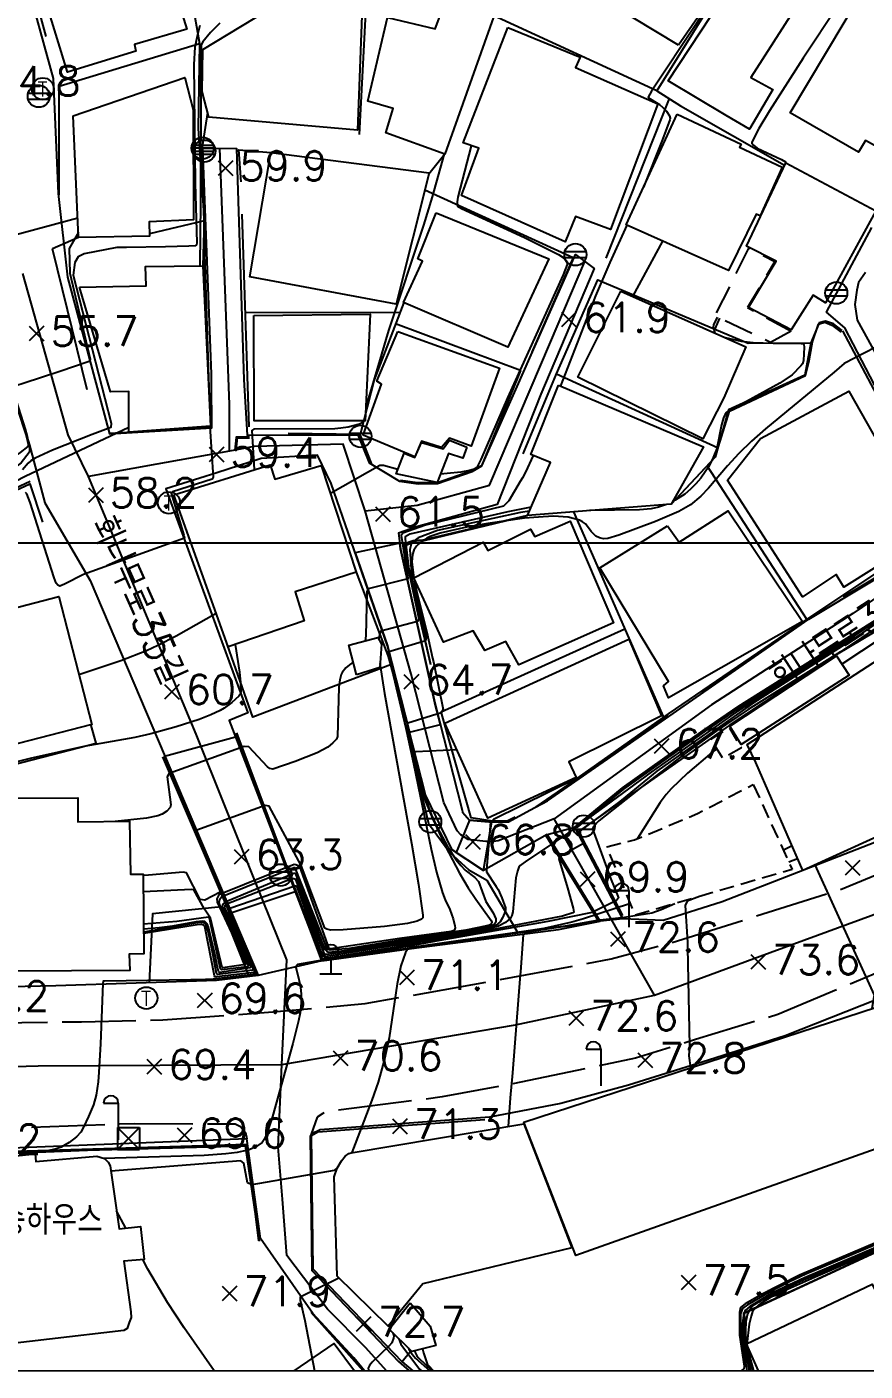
# Model space of a CAD drawing. Extents: x 199116 to 199565, y 548943 to 549516.
# Drawn here: x 199423.8 to 199480.9, y 548943.6 to 549035.1 of the extents above; entities that cross this region are included whole.
import ezdxf
from ezdxf.enums import TextEntityAlignment as Align

# ---------------------------------------------------------------- set-up
doc = ezdxf.new("R2010")
doc.units = 0
doc.header["$MEASUREMENT"] = 0
for name, pattern in [('ANYANG11', [1.5, 1, -0.5]), ('ANYANG2', [6, 5, -1]), ('ANYANG3', [3, 2, -1])]:
    doc.linetypes.add(name, pattern=pattern)
for name, color, linetype in [('A0013114', 1, 'CONTINUOUS'), ('A0023210', 7, 'CONTINUOUS'), ('A0033324', 1, 'ANYANG2'), ('A0143411', 7, 'CONTINUOUS'), ('B0014111', 7, 'CONTINUOUS'), ('B0014112', 7, 'CONTINUOUS'), ('B0014113', 7, 'CONTINUOUS'), ('B0014116', 7, 'ANYANG3'), ('B0014118', 7, 'ANYANG11'), ('B0024121', 7, 'CONTINUOUS'), ('C0223367', 7, 'CONTINUOUS'), ('C0226232', 7, 'CONTINUOUS'), ('C0236241', 7, 'CONTINUOUS'), ('C0393323', 7, 'CONTINUOUS'), ('C0503377', 7, 'CONTINUOUS'), ('C0536117', 7, 'CONTINUOUS'), ('C0536119', 7, 'CONTINUOUS'), ('F0017111', 30, 'CONTINUOUS'), ('F0017114', 7, 'CONTINUOUS'), ('F0027132', 7, 'CONTINUOUS'), ('F0027217', 7, 'CONTINUOUS'), ('F0047224', 7, 'CONTINUOUS'), ('F0047226', 1, 'CONTINUOUS'), ('H0017334', 7, 'CONTINUOUS'), ('H0037335', 7, 'CONTINUOUS'), ('H0049111', 7, 'CONTINUOUS'), ('H0049140', 7, 'CONTINUOUS')]:
    doc.layers.add(name, color=color, linetype=linetype)
doc.styles.add('GHS', font='ROMANS', dxfattribs={"bigfont": 'NGSW.shx'})
doc.styles.add('HIST', font='romans.shx', dxfattribs={"bigfont": 'ngsw.shx'})

# ---------------------------------------------------------------- blocks, each defined once
blk = doc.blocks.new('F0027217')
at = {"layer": 'F0027217'}
for points in [[(0.5, 0.5), (-0.5, -0.5)], [(-0.5, 0.5), (0.5, -0.5)]]:
    blk.add_lwpolyline(points, dxfattribs=at)
blk = doc.blocks.new('C0503377')
at = {"layer": 'C0503377'}
for points in [[(0.75, 0.75), (-0.75, -0.75)], [(-0.75, 0.75), (0.75, -0.75)], [(-0.75, 0.75), (0.75, 0.75)], [(-0.75, 0.75), (-0.75, -0.75)], [(0.75, 0.75), (0.75, -0.75)], [(-0.75, -0.75), (0.75, -0.75)]]:
    blk.add_lwpolyline(points, dxfattribs=at)
blk = doc.blocks.new('A0143411')
at = {"layer": 'A0143411', "color": 7}
for points in [[(0, 1), (0, 0)], [(-0.75, 0), (0.75, 0)]]:
    blk.add_lwpolyline(points, dxfattribs=at)
blk.add_circle((0, 1.5), 0.5, dxfattribs=at)
blk = doc.blocks.new('C0226232')
at = {"layer": 'C0226232'}
for points in [[(-0.72, 0.211), (0.72, 0.211)], [(-0.722, -0.202), (0.722, -0.202)]]:
    blk.add_lwpolyline(points, dxfattribs=at)
blk.add_circle((0, 0), 0.75, dxfattribs=at)
blk = doc.blocks.new('C0236241')
at = {"layer": 'C0236241'}
blk.add_circle((0, 0), 0.75, dxfattribs=at)
at = {"layer": 'C0236241', "style": 'GHS'}
blk.add_text('T', height=1, dxfattribs=at).set_placement((-0.362, -0.524))
blk = doc.blocks.new('C0223367')
at = {"layer": 'C0223367'}
for points in [[(-1, 2.5), (0, 2.5)], [(0, 2.5), (0, 0)]]:
    blk.add_lwpolyline(points, dxfattribs=at)
blk.add_arc((-0.5, 2.5), 0.5, 0, 180, dxfattribs=at)

msp = doc.modelspace()

# ---------------------------------------------------------------- linework, layer by layer
at = {"layer": 'A0013114', "flags": 128}
for points in [[(199423.659, 549038.783), (199425.64, 549031.6), (199425.98, 549023.78), (199426.61, 549018.08), (199429.48, 549007.42), (199436.44, 549007.82), (199436.423, 549010.957), (199436.42, 549011.49), (199435.83, 549026.86), (199438.12, 549026.83), (199438.618, 549011.107), (199438.84, 549007.33), (199446.37, 549007.35), (199447.14, 549005.45), (199449.22, 549004.19), (199450.48, 549004.02), (199451.793, 549004.036), (199454.16, 549004.86), (199454.82, 549005.23), (199457.217, 549010.645), (199461.19, 549019.62), (199462.47, 549018.68), (199458.831, 549010.11), (199455.87, 549002.6), (199450.36, 549001.1), (199449.15, 549000.66), (199449.29, 548999.59), (199451.63, 548989.12), (199453.49, 548981.81), (199453.51, 548981.66), (199453.98, 548981.12), (199455.29, 548981.02), (199456.63, 548981.02), (199458.08, 548981.8), (199459.29, 548982.45), (199463.069, 548985.077), (199477.07, 548994.81), (199485.5, 548999.86)], [(199485.574, 549003.04), (199479.53, 549014.64), (199478.29, 549015.69), (199481.37, 549021.47)], [(199423.199, 549009.31), (199424.02, 549006.64), (199425.06, 549002.72), (199428.15, 548997.44), (199439.6, 548970.56), (199436.75, 548970.22), (199425.82, 548969.85), (199416.418, 548969.644)], [(199481.58, 548979.61), (199471.182, 548975.568), (199467.162, 548974.288), (199464.42, 548974.42), (199461.15, 548980.66), (199464.392, 548983.319), (199469.89, 548987.22), (199472.28, 548988.86), (199482.06, 548995)], [(199491.01, 548972.59), (199475.464, 548966.44), (199469.828, 548964.654), (199464.812, 548963.094), (199460.187, 548961.849), (199455.352, 548960.902), (199443.823, 548960.049), (199443.196, 548959.757), (199443.128, 548959.595), (199443.24, 548950.482), (199449.141, 548944.288), (199449.879, 548943.64)], [(199446.82, 548943.64), (199446.11, 548944.54), (199443.32, 548947.56), (199439.75, 548952.65), (199438.83, 548959.44), (199416.481, 548958.56), (199403.67, 548958.27), (199382.827, 548957.185), (199373.3, 548956.14), (199351.38, 548951.42), (199343.93, 548949.44), (199333.42, 548946.31), (199326.872, 548943.651)]]:
    msp.add_lwpolyline(points, dxfattribs=at)
msp.add_lwpolyline([(199446.13, 548999.52), (199444.57, 549004.04), (199443.64, 549005.96), (199439.8, 549005.75), (199436.77, 549004.76), (199433.31, 549003.67), (199438.89, 548988.44), (199437.62, 548987.92), (199443.92, 548971.55), (199450.03, 548972.39), (199460.04, 548973.69), (199462.88, 548974.26), (199459.26, 548980.14), (199454.93, 548977.69), (199452.79, 548979.11), (199450.99, 548982.85), (199448.39, 548992.99)], close=True, dxfattribs=at)
at = {"layer": 'A0023210', "flags": 128}
for points in [[(199437.65, 549006.25), (199437.63, 549009.41), (199436.98, 549026.85)], [(199446.88, 549002.17), (199450.42, 549002.56), (199455.35, 549003.92), (199459.495, 549013.663), (199461.83, 549019.15)], [(199448.335, 548943.64), (199446.931, 548945.225), (199444.306, 548947.844), (199441.548, 548951.501), (199441.239, 548955.322), (199440.953, 548958.867), (199441.21, 548964.498), (199441.535, 548971.616), (199439.316, 548977.143), (199435.368, 548986.977), (199431.771, 548995.597), (199428.047, 549004.523), (199426.663, 549007.352), (199423.576, 549018.334)], [(199480.934, 549018.389), (199480.47, 549017.708), (199480.354, 549017.204), (199480.21, 549016.231), (199480.38, 549015.16), (199485.11, 549006.546)], [(199313.341, 548943.65), (199315.719, 548944.645), (199318.75, 548945.91), (199325.66, 548948.8), (199334.65, 548952.12), (199346.4, 548956.07), (199355.5, 548958.42), (199363.18, 548960.03), (199372.96, 548961.71), (199384.87, 548962.74), (199406.81, 548963.9), (199424.62, 548964.41), (199441.21, 548964.498), (199457.11, 548967.19), (199466.583, 548969.219), (199473.778, 548971.862), (199493.46, 548979.09), (199506.39, 548984.31), (199517.191, 548988.55), (199545.39, 549004.88), (199558.11, 549012)], [(199485.992, 548999.215), (199480.087, 548995.194), (199470.459, 548988.981), (199459.74, 548981.22), (199455.934, 548979.723), (199455.612, 548979.681), (199455.093, 548979.681), (199453.888, 548979.821), (199453.39, 548980.12), (199453.15, 548980.39), (199452.24, 548982.33), (199450.01, 548991.06), (199446.88, 549002.17), (199445.38, 549006.71), (199439.31, 549006.56), (199437.65, 549006.25), (199432.69, 549005.36), (199428.047, 549004.523)], [(199466.583, 548969.219), (199462.329, 548976.68), (199459.74, 548981.22)]]:
    msp.add_lwpolyline(points, dxfattribs=at)
at = {"layer": 'A0033324', "flags": 128}
for points in [[(199303.867, 548943.653), (199312.319, 548947.241), (199318.57, 548950), (199325.25, 548952.67), (199331.46, 548954.93), (199340.39, 548957.66), (199346.753, 548959.517), (199348.58, 548960.05), (199356.4, 548962.01), (199363.51, 548963.73), (199371.14, 548965.08), (199381.812, 548966.115), (199394.01, 548966.56), (199405.39, 548967.02), (199416.212, 548967.253), (199427.56, 548967.41), (199433.1, 548967.54), (199440.59, 548968.08), (199446.88, 548968.64), (199455.21, 548970.13), (199463.62, 548971.68), (199467.61, 548972.752), (199479.2, 548976.4), (199490.72, 548981.15), (199507.003, 548988.9), (199515.2, 548992.46), (199523.62, 548996.78), (199535.16, 549003.45), (199545.58, 549009.14), (199552.967, 549013.637), (199558.114, 549016.652)], [(199517.27, 548982.38), (199517.04, 548983.06), (199516.7, 548983.48), (199516.4, 548983.79), (199516.06, 548983.97), (199515.69, 548984.1), (199515.19, 548984.06), (199510.097, 548982.068), (199500.11, 548977.67), (199490.5, 548973.75), (199482.6, 548971.09), (199474.966, 548967.9), (199469.376, 548966.189), (199465.27, 548964.932), (199456.865, 548963.171), (199452.117, 548962.29), (199444.354, 548961.287), (199444.147, 548961.232), (199443.989, 548961.173), (199443.602, 548960.922), (199443.196, 548959.757)], [(199324.64, 548943.651), (199324.65, 548944.12), (199324.81, 548944.24), (199326.18, 548944.67), (199331.86, 548946.81), (199338.29, 548949.06), (199343.16, 548950.56), (199350.88, 548952.67), (199360.92, 548955.12), (199372.04, 548957.44), (199379.64, 548958.32), (199382.486, 548958.645), (199387.99, 548959.03), (199394.46, 548959.28), (199403.83, 548959.59), (199416.38, 548959.956), (199431.2, 548960.49), (199437.01, 548960.46), (199438.02, 548960.46), (199438.38, 548960.28), (199438.73, 548959.87), (199438.83, 548959.44)]]:
    msp.add_lwpolyline(points, dxfattribs=at)
at = {"layer": 'B0014111', "flags": 128}
for points in [[(199484.925, 548990.929), (199485.58, 548991.22), (199489.39, 548983.48), (199476.67, 548977.7), (199473.48, 548985.06), (199472.884, 548986.281), (199483.533, 548993.165)], [(199478.961, 548992.308), (199479.826, 548990.985), (199472.484, 548986.286), (199471.701, 548987.515)], [(199418.045, 548980.892), (199418.048, 548982.606), (199427.32, 548982.635), (199427.325, 548981.007), (199430.84, 548981.05), (199430.9, 548977.45), (199431.77, 548977.46), (199431.81, 548972.03), (199430.82, 548972.01), (199430.85, 548970.89), (199414.92, 548970.8), (199414.68, 548980.85)], [(199486.897, 548970.103), (199489.57, 548962.793), (199485.434, 548961.31), (199485.813, 548960.238), (199461.212, 548951.498), (199457.688, 548960.58)], [(199460.938, 548952.012), (199450.791, 548949.559), (199448.431, 548946.684), (199444.963, 548950.085), (199444.768, 548956.854), (199444.974, 548957.453), (199445.26, 548957.945), (199445.523, 548958.261), (199445.767, 548958.435), (199445.934, 548958.495), (199457.674, 548960.46)], [(199449.945, 548948.281), (199451.304, 548946.688), (199451.691, 548945.38), (199450.054, 548944.967), (199448.503, 548946.486)]]:
    msp.add_lwpolyline(points, close=True, dxfattribs=at)
msp.add_lwpolyline([(199473.646, 548943.638), (199472.84, 548945.478), (199481.403, 548949.557), (199482.09, 548948.128), (199487.331, 548950.481), (199489.951, 548944.566), (199489.27, 548944.258), (199489.574, 548943.636)], dxfattribs=at)
at = {"layer": 'B0014112', "flags": 128}
for points in [[(199424.32, 549039.53), (199424.745, 549039.665), (199424.176, 549041.507), (199431.571, 549043.722), (199432.113, 549042.01), (199432.52, 549042.14), (199434.73, 549034.95), (199431.17, 549033.91), (199431.27, 549033.46), (199426.61, 549032.03)], [(199468.215, 549033.866), (199461.917, 549037.677), (199461.537, 549037.264), (199460.449, 549037.949), (199462.779, 549041.505), (199463.211, 549041.383), (199465.372, 549044.012), (199472.492, 549040.062)], [(199473.36, 549040.34), (199477, 549037.7), (199473.129, 549031.677), (199474.633, 549030.862), (199473.036, 549028.155), (199471.46, 549029.08), (199467.5, 549031.45)], [(199468.127, 549029.169), (199472.472, 549027.127), (199472.369, 549026.934), (199475.265, 549025.572), (199473.757, 549022.261), (199473.499, 549022.375), (199471.611, 549018.529), (199464.635, 549021.638)], [(199481.644, 549022.589), (199478.226, 549016.328), (199477.373, 549016.861), (199475.889, 549014.487), (199472.977, 549016.019), (199474.862, 549019.163), (199472.829, 549020.181), (199475.513, 549025.869)], [(199453.794, 549006.521), (199453.532, 549005.772), (199452.546, 549006.079), (199451.786, 549004.111), (199448.981, 549004.686), (199449.522, 549006.109), (199450.251, 549005.803), (199450.716, 549006.829), (199452.193, 549006.408), (199452.615, 549006.989)], [(199446.277, 548991.022), (199445.754, 548993.031), (199447.743, 548993.549), (199447.983, 548993.103), (199447.864, 548991.51)]]:
    msp.add_lwpolyline(points, close=True, dxfattribs=at)
for points in [[(199435.83, 549033.58), (199441.11, 549036.78), (199441.17, 549037.45), (199443.77, 549037.53), (199443.81, 549036.52), (199446.68, 549036.47), (199446.35, 549028.09), (199436.23, 549028.96), (199435.79, 549030.71), (199435.83, 549033.58)], [(199480.74, 549037.53), (199491.88, 549031.13), (199488.11, 549024.85), (199487.25, 549025.25), (199486.67, 549024.18), (199480.93, 549027.39), (199480.47, 549026.59), (199475.82, 549029.27), (199480.74, 549037.53)], [(199448.39, 549035.75), (199451.65, 549034.99), (199452.36, 549036.92), (199455.61, 549035.78), (199452.3, 549026.45), (199448.28, 549027.91), (199448.79, 549029.57), (199447.06, 549030.06), (199448.39, 549035.75)], [(199456.58, 549035.07), (199461.52, 549033.05), (199461.2, 549032.36), (199466.81, 549029.88), (199463.58, 549021.33), (199461.2, 549022.21), (199460.49, 549020.48), (199453.43, 549023.63), (199454.61, 549026.85), (199453.54, 549027.23), (199456.58, 549035.07)], [(199427, 549029.06), (199434.6, 549031.66), (199435.16, 549029.48), (199435.2, 549021.99), (199432.17, 549021.84), (199432.2, 549020.87), (199427.37, 549020.78), (199427, 549029.06)], [(199440.45, 549026.57), (199451.23, 549025.19), (199448.98, 549016.25), (199439.03, 549018.1), (199440.45, 549026.57)], [(199451.72, 549022.46), (199459.39, 549019.32), (199456.58, 549013.32), (199449.48, 549016.36), (199450.78, 549019.18), (199450.47, 549019.32), (199451.72, 549022.46)], [(199427.43, 549017.41), (199431.96, 549017.5), (199431.93, 549018.8), (199435.82, 549018.86), (199436.339, 549007.93), (199430.79, 549007.54), (199430.78, 549010.29), (199429.54, 549010.28), (199427.43, 549017.41)], [(199464.28, 549017.12), (199472.8, 549013.34), (199471.3, 549009.88), (199469.86, 549007.09), (199461.35, 549011.28), (199464.28, 549017.12)], [(199439.29, 549015.47), (199447.21, 549015.57), (199446.87, 549008.31), (199439.31, 549008.3), (199439.29, 549015.47)], [(199449.09, 549014.39), (199456.02, 549011.88), (199454.1, 549006.59), (199452.62, 549007.12), (199452.07, 549006.5), (199450.71, 549006.93), (199450.25, 549005.85), (199446.74, 549007.33), (199447.99, 549010.8), (199447.68, 549011.01), (199449.09, 549014.39)], [(199460.03, 549010.74), (199469.91, 549006.53), (199467.7, 549002.64), (199457.93, 549001.85), (199459.49, 549005.46), (199458.16, 549006.01), (199460.03, 549010.74)], [(199473.8, 549007.1), (199479.8, 549010.33), (199485.29, 549000.64), (199479.46, 548996.99), (199478.94, 548997.85), (199476.65, 548996.33), (199471.55, 549004.26), (199473.8, 549007.1)], [(199433.85, 549003.27), (199440.4, 549005.32), (199440.73, 549004.33), (199443.87, 549005.27), (199446.27, 548998), (199442.11, 548996.67), (199442.72, 548994.69), (199437.55, 548992.93), (199433.85, 549003.27)], [(199467.46, 549001.15), (199468.25, 549000.04), (199471.58, 549002.18), (199476.64, 548994.65), (199467.52, 548989.45), (199467.18, 548990.27), (199467.52, 548990.56), (199462.86, 548998.31), (199467.46, 549001.15)], [(199450.18, 548997.61), (199454.92, 549000.05), (199455.22, 548999.47), (199458.13, 549000.94), (199458.42, 549000.43), (199460.84, 549001.48), (199463.78, 548994.56), (199457.34, 548991.69), (199456.46, 548993.28), (199455.02, 548992.67), (199454.24, 548994.01), (199452.22, 548993.23), (199450.18, 548997.61)], [(199409.72, 548992.1), (199426.02, 548996.34), (199428.26, 548987.63), (199411.97, 548983.43), (199409.72, 548992.1)], [(199452.3, 548987.72), (199464.83, 548993.44), (199467.06, 548988.23), (199460.75, 548985.09), (199461.25, 548984.04), (199455.22, 548981.26), (199452.3, 548987.72)]]:
    msp.add_lwpolyline(points, dxfattribs=at)
at = {"layer": 'B0014113', "flags": 128}
msp.add_lwpolyline([(199419.59, 548957.91), (199424.42, 548958.42), (199424.46, 548957.89), (199428.6, 548958.25), (199429.13, 548958.1), (199429.38, 548957.86), (199429.51, 548957.61), (199430.123, 548953.313), (199431.582, 548953.47), (199431.837, 548951.233), (199430.438, 548951.107), (199430.93, 548947.66), (199430.94, 548947.29), (199430.82, 548946.94), (199430.68, 548946.54), (199430.44, 548946.4), (199420.3, 548945.22)], dxfattribs=at)
at = {"layer": 'B0014116', "flags": 128}
msp.add_lwpolyline([(199475.869, 549014.399), (199474.462, 549013.645), (199470.697, 549015.436), (199473.007, 549020.05), (199474.764, 549019.147), (199472.917, 549016.007)], close=True, dxfattribs=at)
at = {"layer": 'B0014118', "flags": 128}
for points in [[(199472.49, 548986.043), (199471.234, 548985.32), (199470.411, 548986.642), (199471.657, 548987.42)], [(199473.298, 548983.559), (199475.949, 548977.774), (199465.266, 548974.656), (199463.34, 548979.317), (199465.202, 548979.78), (199469.495, 548981.575)]]:
    msp.add_lwpolyline(points, close=True, dxfattribs=at)
at = {"layer": 'B0024121', "flags": 128}
for points in [[(199425.16, 549034.45), (199423.23, 549041.57), (199432.268, 549044.459)], [(199473.302, 549041.319), (199466.73, 549030.76), (199455.58, 549035.9)], [(199446.99, 549037.84), (199446.47, 549027.8)], [(199435.08, 549036.95), (199435.6, 549033.98)], [(199426.05, 549023.69), (199426.05, 549031.07), (199435.6, 549033.98), (199435.5, 549028.2), (199435.92, 549021.91), (199432.2, 549021.03)], [(199467.57, 549030.23), (199463.26, 549019.37)], [(199466.73, 549030.76), (199468.34, 549029.74), (199475.424, 549025.709)], [(199438.44, 549024.58), (199438.28, 549026.74), (199440.45, 549026.57)], [(199452.3, 549026.45), (199451.206, 549025.095)], [(199450.94, 549024.02), (199461.04, 549019.43), (199458.22, 549012.97)], [(199435.92, 549021.91), (199435.82, 549018.86)], [(199438.98, 549007.9), (199438.51, 549022.38)], [(199427.37, 549020.78), (199425.59, 549020.01)], [(199427.94, 549010.42), (199425.59, 549020.01)], [(199459.9, 549011.51), (199462.72, 549017.91), (199472.94, 549013.6), (199477.22, 549013.61)], [(199449.5, 549016.35), (199447.48, 549011.09), (199446.529, 549007.371)], [(199449.23, 549015.67), (199438.73, 549015.66)], [(199471.002, 549015.291), (199470.68, 549014.56)], [(199457.46, 549011.73), (199448.94, 549014.91)], [(199467.7, 549002.64), (199470.71, 549005.83), (199471.67, 549008.97), (199476.86, 549011.39), (199477.1, 549012.4), (199477.32, 549013.69), (199477.75, 549014.89), (199478.16, 549015.03), (199478.64, 549014.81), (199479.28, 549014.34)], [(199479.37, 549014.43), (199485.93, 549002.09), (199485.41, 548999.9), (199479.42, 548996.3)], [(199457.46, 549011.73), (199455.39, 549006.67), (199454.8, 549005.25), (199454.06, 549004.87), (199451.801, 549004.095), (199450.44, 549004.08), (199449.29, 549004.24)], [(199457.64, 549006.06), (199459.9, 549011.51), (199470.91, 549006.47)], [(199436.403, 549008.948), (199436.419, 549007.85), (199429.502, 549007.438)], [(199447.32, 549005.35), (199446.529, 549007.371), (199441.627, 549007.452)], [(199469.8, 548989.85), (199476.96, 548994.77), (199476.68, 548995.21), (199470.15, 549005.23)], [(199388.03, 548983.5), (199388.47, 548984.03), (199407.05, 548992.1), (199417.8, 549001.14), (199424.05, 549004.02), (199424.92, 549001.41)], [(199451.33, 548991.82), (199449.61, 548999.41), (199449.72, 548999.87), (199450.34, 549000.14), (199450.9, 549000.15), (199457.93, 549001.85)], [(199461.07, 549002.1), (199467.23, 548988.03)], [(199489.829, 549000.749), (199482.105, 548994.934), (199472.324, 548988.793), (199469.936, 548987.154), (199464.441, 548983.256), (199461.264, 548980.65)], [(199457.09, 548981.34), (199456.59, 548981.07), (199455.55, 548981.06), (199454.09, 548981.28), (199452.05, 548988.5), (199464.55, 548994.14)], [(199448.61, 548991.7), (199439.23, 548988.14), (199437.51, 548993.03)], [(199467.5, 548988.22), (199458.5, 548982.03)], [(199408.17, 548979.19), (199413.66, 548982.52), (199428.556, 548986.372), (199428.217, 548987.568)], [(199473.26, 548943.638), (199472.774, 548945.468), (199472.65, 548947.59), (199485.68, 548953.61), (199492.88, 548962.6), (199490.3, 548971.74)], [(199449.392, 548944.262), (199443.338, 548950.579), (199443.231, 548959.675), (199443.651, 548959.912), (199455.029, 548960.75)], [(199407.92, 548958.04), (199413.61, 548958.29), (199421.12, 548958.39), (199427.97, 548958.66), (199438.71, 548958.96), (199439.66, 548952.47)], [(199443.304, 548947.5), (199446.04, 548944.508), (199446.794, 548943.64)], [(199449.96, 548944.954), (199449.392, 548944.262), (199450.13, 548943.64)]]:
    msp.add_lwpolyline(points, dxfattribs=at)
at = {"layer": 'C0393323', "flags": 128}
for points in [[(199449.29, 548999.59), (199449.24, 548999.97), (199446.2, 548999.31), (199448.39, 548992.99), (199449.9, 548987.11), (199452.01, 548987.64), (199451.63, 548989.12)], [(199455.51, 548981.02), (199455.29, 548981.02), (199453.98, 548981.12), (199453.08, 548978.92), (199453.73, 548978.49), (199454.93, 548977.69)]]:
    msp.add_lwpolyline(points, close=True, dxfattribs=at)
for points in [[(199443.92, 548971.55), (199439.6, 548970.56), (199433.22, 548985.48), (199438.05, 548986.8), (199443.92, 548971.55)], [(199459.26, 548980.14), (199461.15, 548980.66), (199464.42, 548974.42), (199462.88, 548974.26), (199459.26, 548980.14)]]:
    msp.add_lwpolyline(points, dxfattribs=at)
at = {"layer": 'C0536117', "flags": 128}
msp.add_lwpolyline([(199442.037, 548943.641), (199444.771, 548945.501), (199446.149, 548943.64)], dxfattribs=at)
at = {"layer": 'C0536119', "flags": 128}
for points in [[(199462.818, 548974.289), (199461.478, 548974.029), (199443.929, 548971.562), (199438.111, 548987.053)], [(199433.128, 548985.441), (199439.497, 548970.548)], [(199459.175, 548980.088), (199462.741, 548974.295)], [(199443.32, 548947.5), (199446.056, 548944.508), (199446.81, 548943.64)]]:
    msp.add_lwpolyline(points, dxfattribs=at)
at = {"layer": 'F0017111', "flags": 128}
for points, elevation in [([(199470.874, 549037.719), (199470.37, 549036.85), (199469.48, 549035.41), (199466.38, 549030.74), (199466.14, 549030.33), (199466.17, 549030.28), (199466.91, 549029.84), (199467.15, 549029.62), (199467.38, 549029.38), (199467.6, 549029.07), (199467.65, 549028.9), (199467.62, 549028.79), (199467.13, 549027.44), (199465.821, 549024.196)], 62), ([(199479.08, 549036.57), (199476.7, 549032.99), (199474.41, 549029.41), (199473.67, 549028.19), (199473.19, 549027.26), (199473.2, 549027.19), (199473.31, 549027.06), (199473.57, 549026.87), (199475.23, 549026.08), (199475.49, 549025.93), (199475.539, 549025.855)], 64), ([(199436.98, 549035.36), (199436.35, 549034.73), (199435.83, 549034.09), (199435.72, 549033.9), (199435.68, 549031.61), (199435.67, 549023.14), (199435.63, 549018.857)], 58), ([(199435.63, 549035.2), (199435.43, 549034.49), (199435.29, 549033.74), (199435.21, 549032.55), (199435.31, 549024.49), (199435.42, 549020.41), (199435.39, 549020.28), (199435.3, 549020.22), (199434.87, 549020.19), (199433.29, 549020.14), (199430.62, 549020.1), (199429.98, 549020.1), (199427.75, 549019.66), (199427.34, 549019.46), (199427.1, 549019.09), (199427, 549018.22), (199429.58, 549008.15), (199429.56, 549007.86), (199428.3, 549007.37), (199425.58, 549006.31), (199424.41, 549005.77), (199424.12, 549005.59), (199423.94, 549005.43), (199423.55, 549004.98)], 57), ([(199436.15, 549029.279), (199435.78, 549026.95), (199435.94, 549019.64), (199436.247, 549009.864)], 59), ([(199454.09, 549027.03), (199453.18, 549023.53), (199453.15, 549023.21), (199453.17, 549022.91), (199453.43, 549022.75), (199457.73, 549020.77), (199460.03, 549019.63), (199460.42, 549019.38), (199460.6, 549019.1), (199460.63, 549018.95), (199460.36, 549018.24), (199456.57, 549009.86), (199454.74, 549005.68), (199454.47, 549005.12), (199454.3, 549005.01), (199453.99, 549004.92), (199453.38, 549004.81), (199452.46, 549004.71), (199452.005, 549004.678)], 61), ([(199464.694, 549021.612), (199463.53, 549019.07), (199462.56, 549016.81), (199460.179, 549010.677)], 62), ([(199427.35, 549021.14), (199426.73, 549020.03), (199426.77, 549018.36), (199428.16, 549012.51), (199428.09, 549012.34), (199426.1, 549011.65), (199423.65, 549010.87), (199423.1, 549010.69), (199422.9, 549010.59), (199422.89, 549010.41), (199422.95, 549010.16), (199423.72, 549007.73), (199423.86, 549007.23), (199424.02, 549006.46), (199424.03, 549006.27), (199424, 549006.15), (199423.45, 549005.45), (199422.91, 549005.03), (199422.21, 549004.61), (199420.1, 549003.51), (199418.83, 549002.8), (199417.49, 549001.98), (199415.383, 549000.562)], 56), ([(199467.112, 549020.534), (199465.078, 549016.766)], 63), ([(199470.85, 549015.364), (199470.6, 549014.84), (199470.56, 549014.67), (199470.688, 549014.277)], 64), ([(199471.38, 549013.97), (199472.47, 549013.73), (199473.29, 549013.63), (199474.65, 549013.58), (199476.4, 549013.58), (199476.7, 549013.55), (199476.75, 549013.49), (199476.77, 549013.32), (199476.72, 549012.42), (199476.64, 549012.19), (199476.53, 549012.04), (199475.94, 549011.44), (199475.1, 549010.86), (199471.47, 549008.86), (199471.39, 549008.76), (199471.27, 549008.51), (199471.13, 549008.04), (199470.81, 549006.41), (199470.57, 549005.8), (199470.28, 549005.2), (199469.73, 549004.41), (199469.39, 549004.02), (199469.02, 549003.65), (199468.63, 549003.31), (199467.99, 549002.91), (199467.803, 549002.821)], 64), ([(199436.312, 549007.928), (199436.53, 549004.48), (199436.45, 549004.34), (199433.76, 549003.47), (199433.66, 549003.37), (199434.54, 549000.53), (199434.58, 549000.32), (199427.7, 548997.85), (199426.4, 548997.18), (199426.09, 548997.06), (199426.04, 548997.07), (199425.95, 548997.12), (199425.85, 548997.26), (199425.71, 548997.63), (199424.07, 549002.75), (199423.85, 549003.34), (199423.76, 549003.43)], 59), ([(199430.789, 549007.859), (199423.73, 549004.52), (199419.54, 549002.36), (199418.12, 549001.56), (199417.03, 549000.83), (199416.15, 549000.17), (199411.98, 548996.87), (199411.193, 548996.319)], 58), ([(199449.097, 549004.992), (199448.12, 549005.27), (199447.87, 549005.27), (199444.51, 549003.35)], 61), ([(199458.309, 549005.948), (199457.8, 549004.82), (199457.58, 549004.42), (199457.42, 549004.17), (199456.65, 549002.86), (199456.29, 549002.49), (199450.99, 549001.2), (199449.43, 549000.65), (199449.33, 549000.51), (199449.79, 548997.63), (199449.78, 548997.55), (199447.08, 548996.86), (199446.98, 548996.68), (199446.92, 548993.67), (199446.874, 548993.323)], 62), ([(199458.176, 549002.419), (199456.58, 549002.12), (199449.91, 549000.58), (199449.61, 549000.42), (199449.6, 549000.28), (199449.89, 548997.83), (199450.52, 548994.82), (199450.43, 548994.65), (199447.94, 548994), (199447.86, 548993.78), (199447.811, 548993.423)], 63), ([(199467.39, 549002.61), (199467.32, 549002.58), (199466.84, 549002.43), (199466.34, 549002.32), (199465.56, 549002.25), (199462.15, 549002.19)], 64), ([(199458.06, 549002.16), (199457.46, 549002.06), (199451.81, 549000.83), (199450.48, 549000.35), (199450.04, 548999.99), (199449.92, 548999.54), (199450.06, 548997.56), (199451.04, 548993.53), (199450.98, 548993.33), (199448.41, 548992.56), (199448.41, 548992.36), (199449.14, 548989.7), (199450.17, 548984.99), (199451.38, 548979.15), (199451.74, 548977.58), (199452.14, 548976.17), (199452.32, 548975.71), (199452.64, 548975.05), (199452.87, 548974.42), (199452.99, 548973.94), (199453, 548973.79), (199452.96, 548973.67), (199452.87, 548973.6), (199452.73, 548973.55), (199449.21, 548973.07), (199444.51, 548972.37), (199444.42, 548972.4), (199442.42, 548977.97), (199442.15, 548978.08), (199442.04, 548978.1), (199436.92, 548976.04), (199436.77, 548975.77), (199436.8, 548975.54), (199438.75, 548971.36), (199438.73, 548971.3), (199437.19, 548971.07), (199437.14, 548971.11), (199436.34, 548974.46), (199435.93, 548975.07), (199435.21, 548976.39), (199435.04, 548976.41), (199431.78, 548976.24)], 64), ([(199483.59, 548999.24), (199476.87, 548994.77), (199467.51, 548988.37), (199461.3, 548983.98), (199455.62, 548981.18), (199455.4, 548980.99), (199455.13, 548977.77), (199455.13, 548977.6), (199455.8, 548976.62), (199455.92, 548976.41), (199456.17, 548975.85), (199456.42, 548975.15), (199456.43, 548975.02), (199456.37, 548974.8), (199456.22, 548974.48), (199456.06, 548974.21), (199455.8, 548973.99), (199455.63, 548973.91), (199454.93, 548973.75), (199453.44, 548973.47), (199450.82, 548973.05), (199447.54, 548972.48), (199444.31, 548971.98), (199444.15, 548972.01), (199444.08, 548972.07), (199442.16, 548977.09), (199442.02, 548977.14), (199441.89, 548977.14), (199437.38, 548975.39), (199437.33, 548975.3), (199437.31, 548975.16), (199439.23, 548971.06), (199439.24, 548970.95), (199439.2, 548970.92), (199436.82, 548970.62), (199436.76, 548970.7), (199436.52, 548971.91), (199436.2, 548973.47), (199436.09, 548973.87), (199436.02, 548974.05), (199435.97, 548974.09), (199435.87, 548974.15), (199435.72, 548974.17), (199435.43, 548974.13), (199431.799, 548973.5)], 67), ([(199485.46, 548997.09), (199480.23, 548993.53), (199473.32, 548989.11), (199466.74, 548984.45), (199464.32, 548982.49), (199464.12, 548982.32), (199461.52, 548980.41), (199461.52, 548980.2), (199461.77, 548979.6), (199461.75, 548979.53), (199460.15, 548978.65), (199460.07, 548978.5), (199460.66, 548976.51), (199461.03, 548975.14), (199461.08, 548974.86), (199461.02, 548974.81), (199460.32, 548974.6), (199455.7, 548973.7), (199450.7, 548972.82), (199448.83, 548972.46), (199444.05, 548971.68), (199443.98, 548971.7), (199442.2, 548976.23), (199442.11, 548976.26), (199437.79, 548974.83), (199437.76, 548974.73), (199439.49, 548970.72), (199439.44, 548970.64), (199436.32, 548970.29), (199436, 548970.29), (199435.01, 548970.26), (199429.14, 548970.17), (199429.05, 548970.17), (199429.01, 548970.02), (199428.85, 548965.9), (199428.75, 548963.97), (199428.7, 548963.31), (199428.56, 548962.42), (199428.37, 548961.76), (199428.05, 548960.95), (199427.71, 548960.24), (199427.51, 548959.89), (199427.22, 548959.58), (199426.73, 548959.2), (199426.18, 548958.88), (199425.78, 548958.74), (199425.34, 548958.64), (199424.88, 548958.58), (199418.64, 548958.41)], 69), ([(199483.04, 548995.63), (199478.99, 548992.85), (199472.13, 548988.48), (199466.35, 548984.4), (199461.72, 548980.99), (199461.29, 548980.67), (199460.23, 548979.93), (199457.85, 548978.36), (199457.43, 548978.04), (199457.34, 548977.92), (199457.24, 548977.66), (199457.13, 548977.2), (199456.93, 548974.89), (199456.87, 548974.63), (199456.78, 548974.46), (199456.44, 548974.16), (199455.95, 548973.92), (199455.23, 548973.71), (199450.8, 548972.94), (199449.03, 548972.61), (199444.1, 548971.83), (199443.99, 548971.87), (199442.27, 548976.51), (199442.17, 548976.63), (199442.08, 548976.63), (199437.67, 548975.11), (199437.59, 548975), (199437.59, 548974.87), (199439.37, 548970.91), (199439.38, 548970.85), (199439.32, 548970.77), (199436.75, 548970.46), (199436.65, 548970.46), (199436.62, 548970.53), (199435.99, 548973.77), (199435.96, 548973.89), (199435.86, 548973.99), (199435.72, 548974.02), (199435.43, 548974), (199431.8, 548973.41)], 68), ([(199482, 548993.52), (199479.336, 548991.735)], 71), ([(199438.02, 548993.09), (199438.32, 548991.21), (199438.4, 548990.5), (199438.41, 548989.89), (199438.38, 548989.72), (199438.28, 548989.56), (199437.81, 548989.13), (199437.27, 548988.75), (199437, 548988.6), (199436.38, 548988.3), (199435.57, 548987.98), (199434.02, 548987.47), (199432.28, 548987), (199431.19, 548986.76), (199427.73, 548986.15), (199424.08, 548985.33), (199414.97, 548983.04)], 61), ([(199446.055, 548991.876), (199445.8, 548991.7), (199445.56, 548991.49), (199445.3, 548991.18), (199445.25, 548991.03), (199445.16, 548990.68), (199445.09, 548990.18), (199445, 548986.82), (199444.93, 548986.65), (199444.68, 548986.38), (199444.33, 548986.1), (199443.61, 548985.72), (199442.1, 548985.12), (199440.6, 548984.6), (199440.39, 548984.65), (199440.22, 548984.76), (199438.96, 548986.11), (199438.65, 548986.13), (199433.54, 548984.3), (199433.4, 548984.08), (199433.64, 548982.18), (199433.59, 548981.99), (199433.37, 548981.75), (199433.06, 548981.54), (199432.77, 548981.43), (199432, 548981.27), (199429.849, 548981.038)], 62), ([(199447.885, 548991.785), (199448.19, 548989.74), (199450.03, 548979.56), (199450.5, 548976.75), (199450.8, 548974.65), (199450.8, 548974.48), (199450.72, 548974.39), (199450.41, 548974.26), (199449.76, 548974.1), (199448.2, 548973.9), (199445.38, 548973.67), (199444.55, 548973.63), (199444.26, 548973.7), (199444.13, 548973.77), (199442.53, 548978.04), (199440.35, 548982.08), (199440.07, 548982.13), (199435.41, 548980.45), (199435.32, 548980.21), (199437, 548976.3), (199437, 548976.22), (199435.96, 548975.69), (199435.65, 548975.73), (199434.71, 548977.54), (199434.48, 548977.58), (199432.12, 548977.38), (199431.771, 548977.36)], 63), ([(199470.823, 548985.98), (199470.47, 548985.73), (199468.81, 548984.33), (199467.71, 548983.27), (199467.37, 548982.88), (199466.95, 548982.33), (199465.418, 548979.871)], 71), ([(199453.11, 548985.92), (199450.32, 548985.78), (199450.22, 548985.74), (199450.27, 548985.43), (199450.87, 548983.09), (199451.16, 548982.09), (199451.39, 548981.47), (199451.78, 548980.66), (199452.51, 548979.29), (199453.07, 548978.42), (199453.38, 548978.03), (199453.68, 548977.72), (199454.35, 548977.22), (199454.6, 548976.95), (199455.1, 548975.59), (199455.58, 548974.81), (199455.77, 548974.4), (199455.77, 548974.18), (199455.63, 548974), (199455.28, 548973.88), (199453.5, 548973.54), (199449.5, 548972.94), (199445.46, 548972.23), (199445.27, 548972.2), (199444.37, 548972.11), (199444.3, 548972.16), (199444.11, 548972.41), (199442.18, 548977.4), (199442.12, 548977.5), (199442.01, 548977.5), (199437.34, 548975.54), (199437.18, 548975.42), (199437.15, 548975.25), (199439.08, 548971.18), (199439.08, 548971.13), (199439.04, 548971.07), (199436.98, 548970.77), (199436.88, 548970.82), (199436.79, 548971.21), (199436.68, 548971.83), (199436.21, 548973.85), (199436.12, 548974.08), (199435.97, 548974.24), (199435.83, 548974.26), (199435.38, 548974.2), (199433.77, 548973.92), (199432.85, 548973.81), (199431.8, 548973.71)], 66), ([(199475.94, 548979.38), (199475.349, 548979.082)], 72), ([(199476.32, 548978.5), (199475.721, 548978.27)], 73), ([(199477.501, 548978.078), (199481.52, 548969.21), (199481.367, 548968.3)], 74), ([(199469.639, 548975.932), (199468.8, 548975.61), (199468.66, 548975.31), (199468.81, 548972.83), (199468.81, 548972.47), (199468.96, 548965.77), (199468.91, 548965.08), (199469.023, 548964.275)], 73), ([(199529.045, 548976.285), (199527.33, 548975.49), (199521.91, 548972.62), (199521.27, 548972.29), (199517.47, 548970.19), (199509.19, 548965.5), (199502.76, 548961.81), (199499.37, 548959.76), (199498.48, 548959.3), (199495.44, 548957.89), (199492.54, 548956.6), (199489.14, 548955.12), (199476.71, 548949.82), (199475.42, 548949.23), (199473.77, 548948.39), (199473.37, 548948.14), (199473.16, 548947.96), (199472.91, 548947.53), (199472.8, 548947.01), (199472.75, 548945.74), (199473.08, 548943.638)], 81), ([(199464.88, 548975.44), (199461.73, 548974.41), (199460.94, 548974.18), (199459.05, 548973.76), (199457.68, 548973.54), (199449.88, 548972.44), (199449.81, 548972.4), (199449.62, 548972.12), (199449.3, 548971.22), (199449.05, 548969.98), (199448.5, 548966.31), (199448.2, 548964.87), (199447.77, 548963.29), (199447.34, 548962.07), (199446.61, 548960.17), (199445.964, 548958.501)], 71), ([(199467.949, 548975.439), (199467.03, 548975.02), (199466.39, 548974.79), (199464.54, 548974.5), (199462.66, 548974.3), (199459.86, 548973.79), (199457.82, 548973.49), (199457.64, 548973.35), (199457.45, 548970.79), (199457.44, 548970.63), (199456.91, 548963.93), (199456.75, 548962.24), (199456.619, 548960.283)], 72), ([(199502.572, 548962.503), (199502.48, 548962.37), (199501.83, 548961.77), (199501.18, 548961.31), (199499.79, 548960.47), (199498.2, 548959.63), (199492.71, 548957.03), (199489.15, 548955.41), (199476.87, 548950.22), (199475.76, 548949.71), (199474.35, 548948.99), (199472.9, 548948.15), (199472.57, 548947.89), (199472.44, 548947.53), (199472.42, 548947.21), (199472.47, 548946.15), (199472.85, 548943.638)], 79), ([(199497.967, 548960.066), (199497, 548959.48), (199495.5, 548958.62), (199493.42, 548957.53), (199491.71, 548956.71), (199489.42, 548955.68), (199476.44, 548950.16), (199473.85, 548948.85), (199472.74, 548948.21), (199472.42, 548947.95), (199472.35, 548947.62), (199472.36, 548946.07), (199472.68, 548943.97), (199472.66, 548943.79), (199472.446, 548943.638)], 78), ([(199445.009, 548957.514), (199444.76, 548957.28), (199439.15, 548956.31), (199438.86, 548956.44), (199438.62, 548957.78), (199438.41, 548957.94), (199429.563, 548957.24)], 71), ([(199430.579, 548953.362), (199429.949, 548954.531)], 72), ([(199484.1, 548952.81), (199480.91, 548951.49), (199477.66, 548950.09), (199475.62, 548949.18), (199474.42, 548948.61), (199473.77, 548948.21), (199473.47, 548947.96), (199473.24, 548947.68), (199473.15, 548947.38), (199473.03, 548946.82), (199472.86, 548945.47), (199473.24, 548943.638)], 82), ([(199436.599, 548943.641), (199434.56, 548946.57), (199433.43, 548948.3), (199432.09, 548950.56), (199431.732, 548951.224)], 72), ([(199445.083, 548949.967), (199442.45, 548948.66), (199442.45, 548948.45), (199442.78, 548947.08), (199443.42, 548943.64)], 72), ([(199448.766, 548946.229), (199448.82, 548946.04), (199448.81, 548945.88), (199448.69, 548945.56), (199448.52, 548945.36), (199447.35, 548944.24), (199447.18, 548944.02), (199447.09, 548943.84), (199447.13, 548943.64)], 73), ([(199449.176, 548945.828), (199449.31, 548945.46), (199450.58, 548943.77), (199450.71, 548943.64)], 74), ([(199450.263, 548945.02), (199450.29, 548944.89), (199450.39, 548944.68), (199450.5, 548944.54), (199451.43, 548943.64)], 76), ([(199450.775, 548945.149), (199450.84, 548944.87), (199451.1, 548944.12), (199451.16, 548944.03), (199451.53, 548943.64)], 77)]:
    msp.add_lwpolyline(points, dxfattribs=dict(at, elevation=elevation))
at = {"layer": 'F0017114', "flags": 128}
for points, elevation in [([(199452.25, 549026.468), (199451.43, 549023.55), (199450.84, 549021.63), (199448.46, 549014.46), (199446.913, 549009.226)], 60), ([(199427.31, 549022.1), (199419.64, 549020.03), (199419.52, 549019.74), (199420.74, 549016.55), (199423.8, 549007.31), (199423.95, 549006.62), (199423.91, 549006.55), (199423.4, 549006.14), (199422.55, 549005.59), (199420.33, 549004.35), (199419.23, 549003.8), (199418.61, 549003.54), (199418.15, 549003.4), (199417.88, 549003.35), (199417.53, 549003.39), (199417.22, 549003.29), (199416.67, 549003.02), (199415.5, 549002.3), (199413.555, 549000.956)], 55), ([(199482.31, 549013.66), (199479.49, 549012.21), (199478.81, 549011.61), (199474.12, 549007.77), (199473.17, 549006.93), (199472.31, 549006.09), (199471.54, 549005.25), (199470.26, 549003.73), (199469.72, 549003.17), (199469.03, 549002.59), (199468.22, 549002.14), (199466.65, 549001.45), (199464.15, 549000.52), (199463.39, 549000.29), (199463.11, 549000.27), (199462.84, 549000.34), (199462.58, 549000.46), (199462.26, 549000.78), (199461.88, 549001.29), (199461.68, 549001.44), (199461.46, 549001.54), (199460.69, 549001.74), (199460.36, 549001.78), (199459.72, 549001.81), (199458.99, 549001.78), (199457.73, 549001.67), (199455.22, 549001.31), (199453.78, 549001.06), (199451.99, 549000.67), (199451.31, 549000.44), (199451.07, 549000.32), (199450.53, 548999.94), (199450.38, 548999.78), (199450.2, 548999.51), (199450.1, 548999.21), (199450.06, 548998.71), (199450.2, 548997.62)], 65), ([(199446.76, 549008.31), (199446.73, 549008.22), (199446.5, 549008.08), (199445.72, 549007.87), (199445.21, 549007.8), (199444.81, 549007.77), (199439.29, 549007.73), (199439.17, 549007.65), (199439.32, 549004.982)], 60), ([(199450.214, 548997.536), (199450.36, 548996.74), (199451.07, 548993.91), (199451.47, 548992.16), (199451.52, 548991.91), (199452.19, 548988.65), (199452.06, 548988.42), (199449.78, 548987.73), (199449.69, 548987.55), (199450.37, 548984.62), (199450.6, 548983.62), (199451.01, 548982.36), (199451.46, 548981.23), (199452.34, 548979.33), (199453.3, 548977.51), (199453.88, 548976.53), (199454.4, 548975.74), (199455.46, 548974.29), (199455.5, 548974.19), (199455.49, 548974.13), (199455.45, 548974.06), (199455.31, 548973.99), (199455.05, 548973.91), (199453.72, 548973.64), (199450.9, 548973.23), (199445.8, 548972.39), (199444.5, 548972.27), (199444.34, 548972.33), (199444.26, 548972.43), (199442.12, 548977.89), (199442.01, 548977.89), (199437.11, 548975.91), (199436.97, 548975.71), (199436.92, 548975.52), (199436.96, 548975.37), (199438.92, 548971.26), (199438.91, 548971.19), (199438.83, 548971.15), (199437.12, 548970.93), (199437.03, 548970.98), (199436.27, 548974.46), (199436.2, 548974.52), (199434.05, 548974.24), (199431.795, 548974.04)], 65), ([(199436.738, 548995.199), (199434, 548993.66), (199432.75, 548993.02), (199431.98, 548992.66), (199430.24, 548991.97), (199427.388, 548991.019)], 60), ([(199482.14, 548994.54), (199479.24, 548992.58), (199472.95, 548988.66), (199470.77, 548987.18), (199468.66, 548985.66), (199466.02, 548983.64), (199462.79, 548981.08), (199462.43, 548980.69), (199462.36, 548980.53), (199463.58, 548977.18), (199464.13, 548975.85), (199463.98, 548975.65), (199462.32, 548974.85), (199459.32, 548974.24), (199459.06, 548974.18), (199451.97, 548972.94), (199449.78, 548972.52), (199443.94, 548971.6), (199442.28, 548971.31), (199442.21, 548971.23), (199442.15, 548971.09), (199442.34, 548970.39), (199442.48, 548969.75), (199442.53, 548969.28), (199442.51, 548968.69), (199442.44, 548968.01), (199442.34, 548967.47), (199441.95, 548965.92), (199440.56, 548960.96), (199440.17, 548959.73), (199440.01, 548959.4), (199439.87, 548959.2), (199439.44, 548958.9), (199438.97, 548958.69), (199438.17, 548958.51), (199437.4, 548958.41), (199435.91, 548958.3), (199429.094, 548958.11)], 70), ([(199502.875, 548962.663), (199502.87, 548962.65), (199502.44, 548961.99), (199502.25, 548961.79), (199501.8, 548961.42), (199500.8, 548960.8), (199499.7, 548960.19), (199497.99, 548959.31), (199495.95, 548958.33), (199492.59, 548956.79), (199488.31, 548954.89), (199476.78, 548949.98), (199474.66, 548948.97), (199474.27, 548948.76), (199473.07, 548948.03), (199472.76, 548947.78), (199472.72, 548947.71), (199472.6, 548947.27), (199472.56, 548946.77), (199472.62, 548945.94), (199472.74, 548945.15), (199473.03, 548943.638)], 80), ([(199449.829, 548945.188), (199449.86, 548945.13), (199450.08, 548944.78), (199450.3, 548944.51), (199451.27, 548943.64)], 75)]:
    msp.add_lwpolyline(points, dxfattribs=dict(at, elevation=elevation))
at = {"layer": 'F0047224', "flags": 128}
for points in [[(199479.36, 549014.45), (199478.75, 549014.9), (199478.21, 549015.09), (199477.78, 549014.98), (199477.22, 549013.61), (199476.8, 549011.42), (199471.61, 549009.06), (199470.71, 549005.83), (199467.7, 549002.64)], [(199424.07, 549004.17), (199417.78, 549001.24), (199415.49, 548999.51), (199411.24, 548995.64), (199407.03, 548992.16), (199388.44, 548984.13), (199386.19, 548981.52), (199387.25, 548968.86)], [(199457.93, 549001.85), (199450.81, 549000.19), (199450.14, 549000.14), (199449.55, 548999.94), (199449.54, 548999.32), (199449.74, 548998.5), (199451.33, 548991.73)], [(199489.839, 549000.732), (199482.117, 548994.918), (199472.335, 548988.776), (199469.947, 548987.138), (199464.453, 548983.24), (199461.276, 548980.634)], [(199446.27, 548998), (199448.55, 548991.96), (199451.18, 548980.9), (199452.65, 548978.93), (199453.93, 548977.74), (199455.15, 548977.04), (199457.273, 548973.458)], [(199462.814, 548974.309), (199461.474, 548974.049), (199443.943, 548971.584), (199438.13, 548987.06)], [(199439.476, 548970.545), (199433.11, 548985.433)], [(199438.966, 548970.557), (199437.102, 548975.223), (199432.393, 548974.758), (199432.169, 548970.053)], [(199439.64, 548952.5), (199438.83, 548959.05), (199412.58, 548958.25), (199413.77, 548948.72), (199414.61, 548948.36), (199415.2, 548947.89), (199411.36, 548946)], [(199485.76, 548953.61), (199472.69, 548947.55), (199472.815, 548945.476), (199473.31, 548943.638)], [(199443.18, 548947.65), (199446.72, 548943.67), (199446.75, 548943.64)]]:
    msp.add_lwpolyline(points, dxfattribs=at)
at = {"layer": 'F0047226', "flags": 128}
msp.add_lwpolyline([(199484.94, 548995.93), (199478.945, 548992.377), (199471.648, 548987.56), (199461.41, 548980.35), (199464.4, 548974.64)], dxfattribs=at)
at = {"layer": 'H0017334', "flags": 128}
msp.add_lwpolyline([(199116.28, 549498.61), (199558.14, 549498.57), (199558.11, 548943.63), (199116.22, 548943.67)], close=True, dxfattribs=at)
at = {"layer": 'H0037335', "flags": 128}
msp.add_lwpolyline([(199116.226, 549000), (199558.113, 549000)], dxfattribs=at)

# ---------------------------------------------------------------- block references
at = {"layer": 'A0143411'}
msp.add_blockref('A0143411', (199444.53, 548970.67), dxfattribs=at)
at = {"layer": 'C0223367'}
for p in [(199464.837, 548973.834), (199462.918, 548963.05), (199430.068, 548959.372)]:
    msp.add_blockref('C0223367', p, dxfattribs=at)
at = {"layer": 'C0226232'}
for p in [(199424.655, 549030.396), (199435.81, 549026.86), (199435.938, 549026.664), (199461.19, 549019.62), (199478.951, 549017.008), (199446.55, 549007.25), (199451.31, 548981.02), (199461.761, 548980.72), (199441.13, 548977.39)]:
    msp.add_blockref('C0226232', p, dxfattribs=at)
at = {"layer": 'C0236241'}
for p in [(199424.93, 549030.9), (199433.514, 549002.725), (199431.978, 548969.021)]:
    msp.add_blockref('C0236241', p, dxfattribs=at)
at = {"layer": 'C0503377'}
msp.add_blockref('C0503377', (199430.77, 548959.47), dxfattribs=at)
at = {"layer": 'F0027217'}
for p in [(199437.37, 549025.5, 59.87), (199460.75, 549015.19, 61.9), (199424.51, 549014.25, 55.68), (199436.76, 549006.02, 59.4), (199428.53, 549003.25, 58.24), (199448.07, 549001.96, 61.54), (199450.02, 548990.54, 64.68), (199433.71, 548989.87, 60.7), (199467.05, 548986.17, 67.17), (199454.21, 548979.65, 66.79), (199438.46, 548978.64, 63.34), (199480.06, 548977.88, 74.25), (199462.01, 548977.12, 69.92), (199464.07, 548973.02, 72.61), (199473.63, 548971.48, 73.6), (199449.71, 548970.42, 71.12), (199435.95, 548968.85, 69.64), (199461.24, 548967.66, 72.57), (199445.2, 548964.93, 70.62), (199465.93, 548964.79, 72.81), (199432.52, 548964.35, 69.36), (199449.23, 548960.29, 71.31), (199434.57, 548959.68, 69.64), (199437.63, 548948.91, 71.86), (199468.88, 548949.66, 77.5), (199446.77, 548946.83, 72.71)]:
    msp.add_blockref('F0027217', p, dxfattribs=at)

# ---------------------------------------------------------------- texts
at = {"layer": 'F0027132', "style": 'HIST'}
for s, p in [('54.8', (199421.5, 549030.44)), ('59.9', (199438.32, 549024.65)), ('61.9', (199461.7, 549014.34)), ('55.7', (199425.46, 549013.4)), ('59.4', (199437.71, 549005.17)), ('58.2', (199429.48, 549002.4)), ('61.5', (199449.02, 549001.11)), ('64.7', (199450.97, 548989.69)), ('60.7', (199434.66, 548989.02)), ('67.2', (199468, 548985.32)), ('66.8', (199455.16, 548978.8)), ('63.3', (199439.41, 548977.79)), ('69.9', (199462.96, 548976.27)), ('72.6', (199465.02, 548972.17)), ('73.6', (199474.58, 548970.63)), ('71.1', (199450.66, 548969.57)), ('68.2', (199419.37, 548968.16)), ('69.6', (199436.9, 548968)), ('72.6', (199462.19, 548966.81)), ('70.6', (199446.15, 548964.08)), ('72.8', (199466.88, 548963.94)), ('69.4', (199433.47, 548963.5)), ('71.3', (199450.18, 548959.44)), ('68.2', (199418.84, 548958.42)), ('69.6', (199435.52, 548958.83)), ('77.5', (199469.83, 548948.81)), ('71.9', (199438.58, 548948.06)), ('72.7', (199447.72, 548945.98))]:
    msp.add_text(s, height=2, dxfattribs=at).set_placement(p)
at = {"layer": 'H0049111', "style": 'HIST'}
for s, rotation, p in [('회나무로35길', 294, (199432.979, 548990.141)), ('회나무로39가길', 33, (199486.898, 548997.383))]:
    msp.add_text(s, height=2, rotation=rotation, dxfattribs=at).set_placement(p, align=Align.RIGHT)
at = {"layer": 'H0049140', "style": 'HIST'}
msp.add_text('남송하우스', height=2, dxfattribs=at).set_placement((199420.278, 548952.919))

doc.saveas('drawing.dxf')
